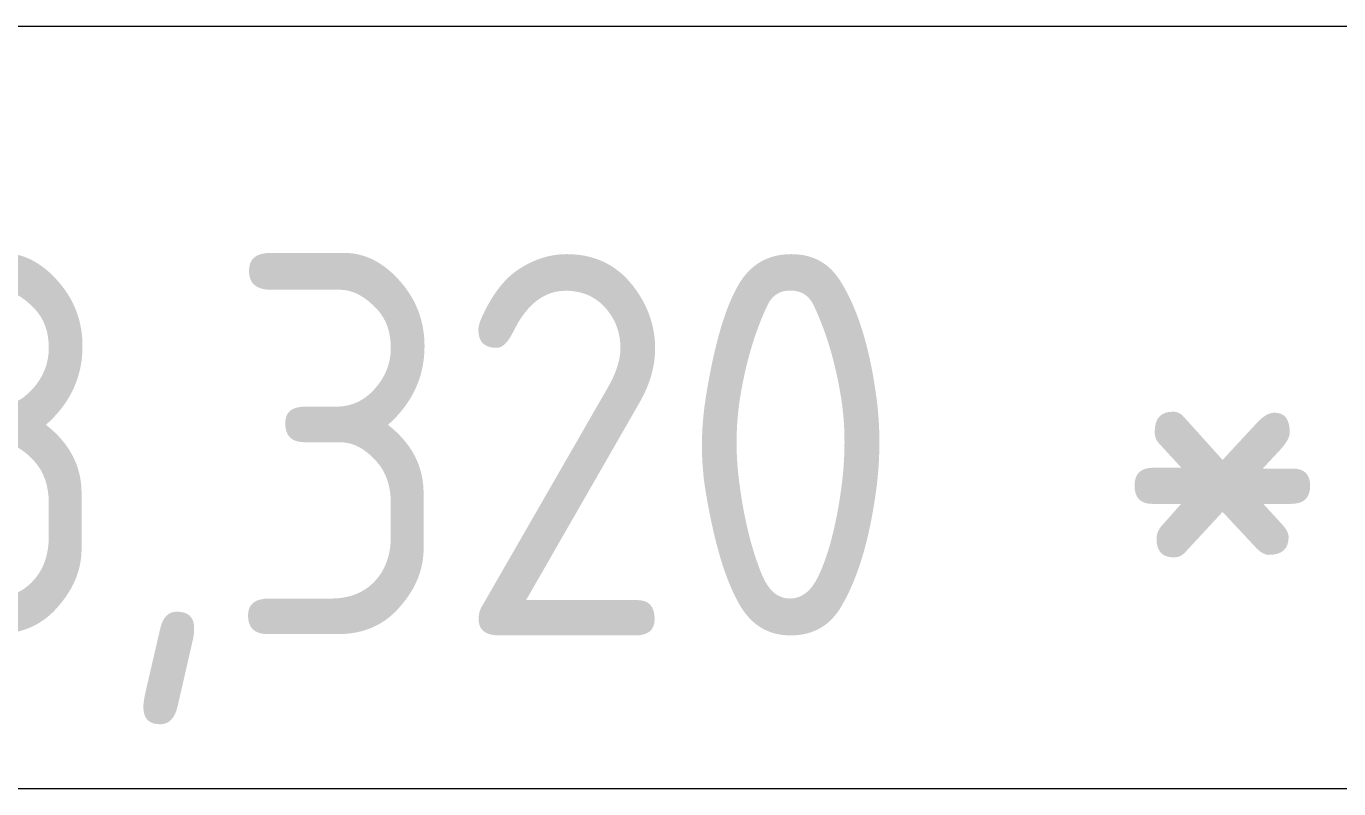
# Model space of a CAD drawing. Header units: millimetres. Extents: x -13069 to 207500, y -71366 to 56785.
# Drawn here: x 3770 to 4630, y 7370 to 7870 of the extents above; entities that cross this region are included whole.
import ezdxf

# ---------------------------------------------------------------- set-up
doc = ezdxf.new("R2010")
doc.units = ezdxf.units.MM
doc.layers.add('Аннотация', color=7, linetype='Continuous', lineweight=18)
doc.layers.add('Отметки', color=7, linetype='Continuous', lineweight=9)
doc.styles.add('GOST Common_1', font='GOST_Common.ttf', dxfattribs={"width": 0.9, "height": 250})

# ---------------------------------------------------------------- blocks, each defined once
blk = doc.blocks.new('Высотные отметки - Рамка-12095-План потолков 1-го этажа')
at = {"layer": 'Аннотация', "lineweight": 20}
for p, q in [((-6.5, 5), (6.5, 5)), ((6.5, 0), (-6.5, 0))]:
    blk.add_line(p, q, dxfattribs=at)

msp = doc.modelspace()

# ---------------------------------------------------------------- linework, layer by layer
at = {"layer": 'Отметки', "lineweight": 20}
msp.add_line((3211.57, 7870.353), (4073.961, 7870.353), dxfattribs=at)

# ---------------------------------------------------------------- block references
at = {"layer": 'Отметки', "lineweight": 20, "xscale": 99.99999999999993, "yscale": 99.99999999999993, "zscale": 99.99999999999993, "rotation": 180}
msp.add_blockref('Высотные отметки - Рамка-12095-План потолков 1-го этажа', (4073.961, 7870.353), dxfattribs=at)

# ---------------------------------------------------------------- texts
at = {"layer": 'Отметки', "lineweight": 20, "insert": (3529.63, 7720.91), "char_height": 250, "width": 1306.39347, "attachment_point": 1, "line_spacing_factor": 1.022761, "style": 'GOST Common_1'}
msp.add_mtext('+3,320 *', dxfattribs=at)

doc.saveas('drawing.dxf')
